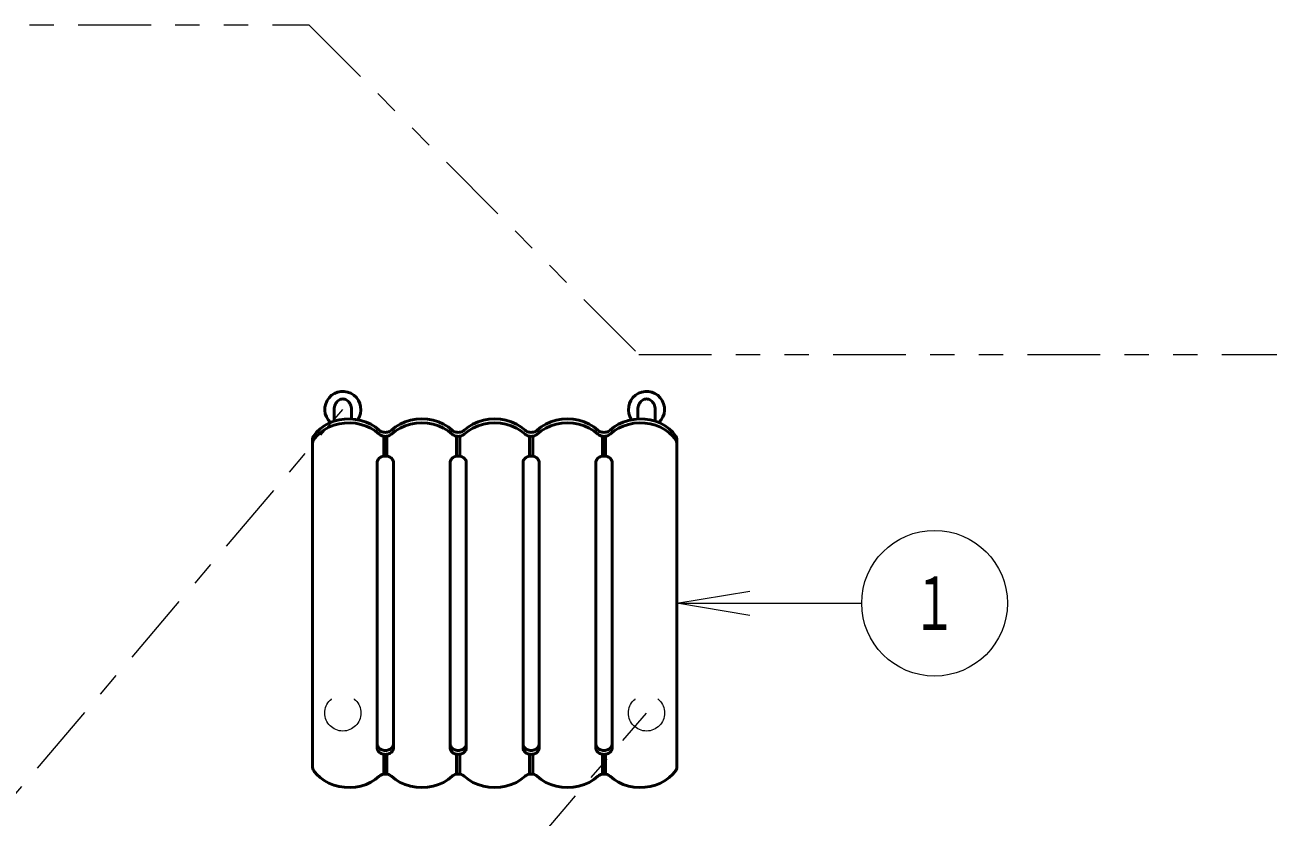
# Model space of a CAD drawing. Units: millimetres on the paper. Extents: x -385 to 0, y -594 to 267.
# Drawn here: x -223.7 to -172.5, y 195 to 227.6 of the extents above; entities that cross this region are included whole.
import ezdxf
from ezdxf.enums import TextEntityAlignment as Align

# ---------------------------------------------------------------- set-up
doc = ezdxf.new("R2010")
doc.units = ezdxf.units.MM
doc.linetypes.add('USER2', pattern=[6, 3, -1, 1, -1])
doc.linetypes.add('USER3', pattern=[8, 3, -1, 1, -1, 1, -1])
doc.layers.add('LY_1', color=140, linetype='Continuous', lineweight=50)
doc.styles.add('ＭＳ ゴシック', font='')
doc.styles.get('ＭＳ ゴシック').set_extended_font_data('MS Gothic')

msp = doc.modelspace()

# ---------------------------------------------------------------- linework, layer by layer
at = {"layer": 'LY_1', "color": 7, "linetype": 'USER2', "lineweight": 13}
for p, q in [((-234.822, 183.325), (-210.594, 211.799)), ((-222.488, 170.825), (-198.094, 199.299))]:
    msp.add_line(p, q, dxfattribs=at)
at = {"layer": 'LY_1'}
for p, q in [((-210.95, 211.317), (-210.95, 211.799)), ((-210.238, 211.407), (-210.238, 211.799)), ((-198.45, 211.407), (-198.45, 211.799)), ((-197.738, 211.317), (-197.738, 211.799)), ((-211.844, 197.067), (-211.844, 210.574)), ((-208.911, 209.876), (-208.911, 210.698)), ((-208.778, 209.876), (-208.778, 210.698)), ((-205.911, 209.876), (-205.911, 210.698)), ((-205.778, 209.876), (-205.778, 210.698)), ((-202.911, 209.876), (-202.911, 210.698)), ((-202.778, 209.876), (-202.778, 210.698)), ((-199.911, 209.876), (-199.911, 210.698)), ((-199.778, 209.876), (-199.778, 210.698)), ((-196.844, 197.067), (-196.844, 210.574)), ((-209.178, 197.869), (-209.178, 209.609)), ((-208.511, 197.869), (-208.511, 209.609)), ((-206.178, 197.869), (-206.178, 209.609)), ((-205.511, 197.869), (-205.511, 209.609)), ((-203.178, 197.869), (-203.178, 209.609)), ((-202.511, 197.869), (-202.511, 209.609)), ((-200.178, 197.869), (-200.178, 209.609)), ((-199.511, 197.869), (-199.511, 209.609)), ((-208.911, 197.601), (-208.911, 196.78)), ((-208.778, 197.601), (-208.778, 196.78)), ((-205.911, 197.601), (-205.911, 196.78)), ((-205.778, 197.601), (-205.778, 196.78)), ((-202.911, 197.601), (-202.911, 196.78)), ((-202.778, 197.601), (-202.778, 196.78)), ((-199.911, 197.601), (-199.911, 196.78)), ((-199.778, 197.601), (-199.778, 196.78))]:
    msp.add_line(p, q, dxfattribs=at)
at = {"layer": 'LY_1', "color": 7, "lineweight": 13}
for p, q in [((-196.844, 203.82), (-193.844, 204.32)), ((-193.844, 203.32), (-196.844, 203.82)), ((-196.844, 203.82), (-193.844, 203.82)), ((-196.844, 203.82), (-189.239, 203.82))]:
    msp.add_line(p, q, dxfattribs=at)
at = {"layer": 'LY_1', "color": 7, "linetype": 'USER3', "lineweight": 13}
msp.add_lwpolyline([(-348.383, 170.47), (-335.564, 183.289), (-335.564, 202.716), (-312.645, 225.635), (-284.498, 225.635), (-272.93, 214.068), (-259.06, 214.068), (-245.488, 227.639), (-211.988, 227.639), (-198.417, 214.068), (-159.754, 214.068), (-141.746, 196.059), (-141.746, 158.091), (-159.754, 140.083), (-206.735, 140.083), (-206.735, 111.125), (-223.061, 94.799), (-266.583, 94.799), (-280.972, 109.189), (-322.999, 109.189), (-348.381, 134.571), (-348.381, 170.471)], dxfattribs=at)
at = {"layer": 'LY_1'}
for points in [[(-210.95, 211.799), (-210.947, 211.855), (-210.938, 211.911), (-210.923, 211.965), (-210.902, 212.016), (-210.877, 212.063), (-210.846, 212.106), (-210.811, 212.143), (-210.772, 212.175), (-210.73, 212.2), (-210.686, 212.218), (-210.641, 212.229), (-210.594, 212.233), (-210.548, 212.229), (-210.502, 212.218), (-210.458, 212.2), (-210.416, 212.175), (-210.378, 212.143), (-210.343, 212.106), (-210.312, 212.063), (-210.286, 212.016), (-210.266, 211.965), (-210.251, 211.911), (-210.241, 211.855), (-210.238, 211.799)], [(-197.738, 211.799), (-197.741, 211.855), (-197.751, 211.911), (-197.766, 211.965), (-197.786, 212.016), (-197.812, 212.063), (-197.843, 212.106), (-197.878, 212.143), (-197.916, 212.175), (-197.958, 212.2), (-198.002, 212.218), (-198.048, 212.229), (-198.094, 212.233), (-198.141, 212.229), (-198.186, 212.218), (-198.23, 212.2), (-198.272, 212.175), (-198.311, 212.143), (-198.346, 212.106), (-198.377, 212.063), (-198.402, 212.016), (-198.423, 211.965), (-198.438, 211.911), (-198.447, 211.855), (-198.45, 211.799)], [(-209.094, 210.948), (-209.256, 211.079), (-209.438, 211.191), (-209.637, 211.281), (-209.85, 211.349), (-210.071, 211.392), (-210.298, 211.41), (-210.525, 211.402), (-210.749, 211.369), (-210.966, 211.312), (-211.171, 211.231), (-211.36, 211.127), (-211.531, 211.004), (-211.679, 210.863), (-211.803, 210.706)], [(-206.094, 210.948), (-206.262, 211.083), (-206.451, 211.198), (-206.659, 211.289), (-206.879, 211.356), (-207.109, 211.397), (-207.344, 211.41), (-207.579, 211.397), (-207.809, 211.356), (-208.03, 211.289), (-208.237, 211.198), (-208.426, 211.083), (-208.594, 210.948)], [(-203.094, 210.948), (-203.262, 211.083), (-203.451, 211.198), (-203.659, 211.289), (-203.879, 211.356), (-204.109, 211.397), (-204.344, 211.41), (-204.579, 211.397), (-204.809, 211.356), (-205.03, 211.289), (-205.237, 211.198), (-205.426, 211.083), (-205.594, 210.948)], [(-200.094, 210.948), (-200.262, 211.083), (-200.451, 211.198), (-200.659, 211.289), (-200.879, 211.356), (-201.109, 211.397), (-201.344, 211.41), (-201.579, 211.397), (-201.809, 211.356), (-202.03, 211.289), (-202.237, 211.198), (-202.426, 211.083), (-202.594, 210.948)], [(-196.886, 210.706), (-197.009, 210.863), (-197.158, 211.004), (-197.328, 211.127), (-197.518, 211.231), (-197.723, 211.312), (-197.939, 211.369), (-198.163, 211.402), (-198.391, 211.41), (-198.617, 211.392), (-198.839, 211.349), (-199.051, 211.281), (-199.25, 211.191), (-199.432, 211.079), (-199.594, 210.948)], [(-209.094, 210.785), (-209.256, 210.916), (-209.438, 211.028), (-209.637, 211.118), (-209.85, 211.186), (-210.071, 211.229), (-210.298, 211.247), (-210.525, 211.239), (-210.749, 211.206), (-210.966, 211.149), (-211.171, 211.068), (-211.36, 210.964), (-211.531, 210.841), (-211.679, 210.699), (-211.803, 210.543)], [(-208.594, 210.948), (-208.628, 210.921), (-208.666, 210.898), (-208.707, 210.88), (-208.751, 210.866), (-208.797, 210.858), (-208.844, 210.856), (-208.891, 210.858), (-208.937, 210.866), (-208.981, 210.88), (-209.023, 210.898), (-209.061, 210.921), (-209.094, 210.948)], [(-206.094, 210.785), (-206.262, 210.92), (-206.451, 211.035), (-206.659, 211.126), (-206.879, 211.193), (-207.109, 211.234), (-207.344, 211.247), (-207.579, 211.234), (-207.809, 211.193), (-208.03, 211.126), (-208.237, 211.035), (-208.426, 210.92), (-208.594, 210.785)], [(-205.594, 210.948), (-205.628, 210.921), (-205.666, 210.898), (-205.707, 210.88), (-205.751, 210.866), (-205.797, 210.858), (-205.844, 210.856), (-205.891, 210.858), (-205.937, 210.866), (-205.981, 210.88), (-206.023, 210.898), (-206.061, 210.921), (-206.094, 210.948)], [(-203.094, 210.785), (-203.262, 210.92), (-203.451, 211.035), (-203.659, 211.126), (-203.879, 211.193), (-204.109, 211.234), (-204.344, 211.247), (-204.579, 211.234), (-204.809, 211.193), (-205.03, 211.126), (-205.237, 211.035), (-205.426, 210.92), (-205.594, 210.785)], [(-202.594, 210.948), (-202.628, 210.921), (-202.666, 210.898), (-202.707, 210.88), (-202.751, 210.866), (-202.797, 210.858), (-202.844, 210.856), (-202.891, 210.858), (-202.937, 210.866), (-202.981, 210.88), (-203.023, 210.898), (-203.061, 210.921), (-203.094, 210.948)], [(-200.094, 210.785), (-200.262, 210.92), (-200.451, 211.035), (-200.659, 211.126), (-200.879, 211.193), (-201.109, 211.234), (-201.344, 211.247), (-201.579, 211.234), (-201.809, 211.193), (-202.03, 211.126), (-202.237, 211.035), (-202.426, 210.92), (-202.594, 210.785)], [(-199.594, 210.948), (-199.628, 210.921), (-199.666, 210.898), (-199.707, 210.88), (-199.751, 210.866), (-199.797, 210.858), (-199.844, 210.856), (-199.891, 210.858), (-199.937, 210.866), (-199.981, 210.88), (-200.023, 210.898), (-200.061, 210.921), (-200.094, 210.948)], [(-196.886, 210.543), (-197.009, 210.699), (-197.158, 210.841), (-197.328, 210.964), (-197.518, 211.068), (-197.723, 211.149), (-197.939, 211.206), (-198.163, 211.239), (-198.391, 211.247), (-198.617, 211.229), (-198.839, 211.186), (-199.051, 211.118), (-199.25, 211.028), (-199.432, 210.916), (-199.594, 210.785)], [(-211.803, 210.706), (-211.834, 210.642), (-211.844, 210.574)], [(-211.803, 210.543), (-211.834, 210.479), (-211.844, 210.411)], [(-208.594, 210.785), (-208.628, 210.758), (-208.666, 210.735), (-208.707, 210.717), (-208.751, 210.703), (-208.797, 210.695), (-208.844, 210.693), (-208.891, 210.695), (-208.937, 210.703), (-208.981, 210.717), (-209.023, 210.735), (-209.061, 210.758), (-209.094, 210.785)], [(-205.594, 210.785), (-205.628, 210.758), (-205.666, 210.735), (-205.707, 210.717), (-205.751, 210.703), (-205.797, 210.695), (-205.844, 210.693), (-205.891, 210.695), (-205.937, 210.703), (-205.981, 210.717), (-206.023, 210.735), (-206.061, 210.758), (-206.094, 210.785)], [(-202.594, 210.785), (-202.628, 210.758), (-202.666, 210.735), (-202.707, 210.717), (-202.751, 210.703), (-202.797, 210.695), (-202.844, 210.693), (-202.891, 210.695), (-202.937, 210.703), (-202.981, 210.717), (-203.023, 210.735), (-203.061, 210.758), (-203.094, 210.785)], [(-199.594, 210.785), (-199.628, 210.758), (-199.666, 210.735), (-199.707, 210.717), (-199.751, 210.703), (-199.797, 210.695), (-199.844, 210.693), (-199.891, 210.695), (-199.937, 210.703), (-199.981, 210.717), (-200.023, 210.735), (-200.061, 210.758), (-200.094, 210.785)], [(-196.844, 210.574), (-196.855, 210.642), (-196.886, 210.706)], [(-196.844, 210.411), (-196.855, 210.479), (-196.886, 210.543)], [(-208.511, 209.609), (-208.514, 209.645), (-208.522, 209.68), (-208.536, 209.713), (-208.556, 209.745), (-208.58, 209.775), (-208.609, 209.802), (-208.641, 209.826), (-208.678, 209.845), (-208.717, 209.861), (-208.758, 209.873), (-208.801, 209.88), (-208.844, 209.882), (-208.888, 209.88), (-208.931, 209.873), (-208.972, 209.861), (-209.011, 209.845), (-209.047, 209.826), (-209.08, 209.802), (-209.109, 209.775), (-209.133, 209.745), (-209.152, 209.713), (-209.166, 209.68), (-209.175, 209.645), (-209.178, 209.609)], [(-205.511, 209.609), (-205.514, 209.645), (-205.522, 209.68), (-205.536, 209.713), (-205.556, 209.745), (-205.58, 209.775), (-205.609, 209.802), (-205.641, 209.826), (-205.678, 209.845), (-205.717, 209.861), (-205.758, 209.873), (-205.801, 209.88), (-205.844, 209.882), (-205.888, 209.88), (-205.931, 209.873), (-205.972, 209.861), (-206.011, 209.845), (-206.047, 209.826), (-206.08, 209.802), (-206.109, 209.775), (-206.133, 209.745), (-206.152, 209.713), (-206.166, 209.68), (-206.175, 209.645), (-206.178, 209.609)], [(-202.511, 209.609), (-202.514, 209.645), (-202.522, 209.68), (-202.536, 209.713), (-202.556, 209.745), (-202.58, 209.775), (-202.609, 209.802), (-202.641, 209.826), (-202.678, 209.845), (-202.717, 209.861), (-202.758, 209.873), (-202.801, 209.88), (-202.844, 209.882), (-202.888, 209.88), (-202.931, 209.873), (-202.972, 209.861), (-203.011, 209.845), (-203.047, 209.826), (-203.08, 209.802), (-203.109, 209.775), (-203.133, 209.745), (-203.152, 209.713), (-203.166, 209.68), (-203.175, 209.645), (-203.178, 209.609)], [(-199.511, 209.609), (-199.514, 209.645), (-199.522, 209.68), (-199.536, 209.713), (-199.556, 209.745), (-199.58, 209.775), (-199.609, 209.802), (-199.641, 209.826), (-199.678, 209.845), (-199.717, 209.861), (-199.758, 209.873), (-199.801, 209.88), (-199.844, 209.882), (-199.888, 209.88), (-199.931, 209.873), (-199.972, 209.861), (-200.011, 209.845), (-200.047, 209.826), (-200.08, 209.802), (-200.109, 209.775), (-200.133, 209.745), (-200.152, 209.713), (-200.166, 209.68), (-200.175, 209.645), (-200.178, 209.609)], [(-208.511, 198.032), (-208.514, 197.996), (-208.522, 197.961), (-208.536, 197.927), (-208.556, 197.895), (-208.58, 197.866), (-208.609, 197.839), (-208.641, 197.815), (-208.678, 197.795), (-208.717, 197.78), (-208.758, 197.768), (-208.801, 197.761), (-208.844, 197.759), (-208.888, 197.761), (-208.931, 197.768), (-208.972, 197.78), (-209.011, 197.795), (-209.047, 197.815), (-209.08, 197.839), (-209.109, 197.866), (-209.133, 197.895), (-209.152, 197.927), (-209.166, 197.961), (-209.175, 197.996), (-209.178, 198.032)], [(-208.511, 197.869), (-208.514, 197.833), (-208.522, 197.798), (-208.536, 197.764), (-208.556, 197.732), (-208.58, 197.702), (-208.609, 197.676), (-208.641, 197.652), (-208.678, 197.632), (-208.717, 197.616), (-208.758, 197.605), (-208.801, 197.598), (-208.844, 197.596), (-208.888, 197.598), (-208.931, 197.605), (-208.972, 197.616), (-209.011, 197.632), (-209.047, 197.652), (-209.08, 197.676), (-209.109, 197.702), (-209.133, 197.732), (-209.152, 197.764), (-209.166, 197.798), (-209.175, 197.833), (-209.178, 197.869)], [(-205.511, 198.032), (-205.514, 197.996), (-205.522, 197.961), (-205.536, 197.927), (-205.556, 197.895), (-205.58, 197.866), (-205.609, 197.839), (-205.641, 197.815), (-205.678, 197.795), (-205.717, 197.78), (-205.758, 197.768), (-205.801, 197.761), (-205.844, 197.759), (-205.888, 197.761), (-205.931, 197.768), (-205.972, 197.78), (-206.011, 197.795), (-206.047, 197.815), (-206.08, 197.839), (-206.109, 197.866), (-206.133, 197.895), (-206.152, 197.927), (-206.166, 197.961), (-206.175, 197.996), (-206.178, 198.032)], [(-205.511, 197.869), (-205.514, 197.833), (-205.522, 197.798), (-205.536, 197.764), (-205.556, 197.732), (-205.58, 197.702), (-205.609, 197.676), (-205.641, 197.652), (-205.678, 197.632), (-205.717, 197.616), (-205.758, 197.605), (-205.801, 197.598), (-205.844, 197.596), (-205.888, 197.598), (-205.931, 197.605), (-205.972, 197.616), (-206.011, 197.632), (-206.047, 197.652), (-206.08, 197.676), (-206.109, 197.702), (-206.133, 197.732), (-206.152, 197.764), (-206.166, 197.798), (-206.175, 197.833), (-206.178, 197.869)], [(-202.511, 198.032), (-202.514, 197.996), (-202.522, 197.961), (-202.536, 197.927), (-202.556, 197.895), (-202.58, 197.866), (-202.609, 197.839), (-202.641, 197.815), (-202.678, 197.795), (-202.717, 197.78), (-202.758, 197.768), (-202.801, 197.761), (-202.844, 197.759), (-202.888, 197.761), (-202.931, 197.768), (-202.972, 197.78), (-203.011, 197.795), (-203.047, 197.815), (-203.08, 197.839), (-203.109, 197.866), (-203.133, 197.895), (-203.152, 197.927), (-203.166, 197.961), (-203.175, 197.996), (-203.178, 198.032)], [(-202.511, 197.869), (-202.514, 197.833), (-202.522, 197.798), (-202.536, 197.764), (-202.556, 197.732), (-202.58, 197.702), (-202.609, 197.676), (-202.641, 197.652), (-202.678, 197.632), (-202.717, 197.616), (-202.758, 197.605), (-202.801, 197.598), (-202.844, 197.596), (-202.888, 197.598), (-202.931, 197.605), (-202.972, 197.616), (-203.011, 197.632), (-203.047, 197.652), (-203.08, 197.676), (-203.109, 197.702), (-203.133, 197.732), (-203.152, 197.764), (-203.166, 197.798), (-203.175, 197.833), (-203.178, 197.869)], [(-199.511, 198.032), (-199.514, 197.996), (-199.522, 197.961), (-199.536, 197.927), (-199.556, 197.895), (-199.58, 197.866), (-199.609, 197.839), (-199.641, 197.815), (-199.678, 197.795), (-199.717, 197.78), (-199.758, 197.768), (-199.801, 197.761), (-199.844, 197.759), (-199.888, 197.761), (-199.931, 197.768), (-199.972, 197.78), (-200.011, 197.795), (-200.047, 197.815), (-200.08, 197.839), (-200.109, 197.866), (-200.133, 197.895), (-200.152, 197.927), (-200.166, 197.961), (-200.175, 197.996), (-200.178, 198.032)], [(-199.511, 197.869), (-199.514, 197.833), (-199.522, 197.798), (-199.536, 197.764), (-199.556, 197.732), (-199.58, 197.702), (-199.609, 197.676), (-199.641, 197.652), (-199.678, 197.632), (-199.717, 197.616), (-199.758, 197.605), (-199.801, 197.598), (-199.844, 197.596), (-199.888, 197.598), (-199.931, 197.605), (-199.972, 197.616), (-200.011, 197.632), (-200.047, 197.652), (-200.08, 197.676), (-200.109, 197.702), (-200.133, 197.732), (-200.152, 197.764), (-200.166, 197.798), (-200.175, 197.833), (-200.178, 197.869)], [(-211.803, 196.935), (-211.834, 196.999), (-211.844, 197.067)], [(-196.844, 197.067), (-196.846, 197.041), (-196.85, 197.015), (-196.858, 196.989), (-196.869, 196.964), (-196.877, 196.949), (-196.886, 196.935)], [(-209.094, 196.693), (-209.256, 196.562), (-209.438, 196.45), (-209.637, 196.359), (-209.85, 196.292), (-210.071, 196.249), (-210.298, 196.231), (-210.525, 196.239), (-210.749, 196.271), (-210.966, 196.329), (-211.171, 196.41), (-211.36, 196.513), (-211.531, 196.637), (-211.679, 196.778), (-211.803, 196.935)], [(-208.594, 196.693), (-208.628, 196.72), (-208.666, 196.743), (-208.707, 196.761), (-208.751, 196.774), (-208.797, 196.782), (-208.844, 196.785), (-208.891, 196.782), (-208.937, 196.774), (-208.981, 196.761), (-209.023, 196.743), (-209.061, 196.72), (-209.094, 196.693)], [(-206.094, 196.693), (-206.262, 196.557), (-206.451, 196.443), (-206.659, 196.351), (-206.879, 196.285), (-207.109, 196.244), (-207.344, 196.23), (-207.579, 196.244), (-207.809, 196.285), (-208.03, 196.351), (-208.237, 196.443), (-208.426, 196.557), (-208.594, 196.693)], [(-205.594, 196.693), (-205.628, 196.72), (-205.666, 196.743), (-205.707, 196.761), (-205.751, 196.774), (-205.797, 196.782), (-205.844, 196.785), (-205.891, 196.782), (-205.937, 196.774), (-205.981, 196.761), (-206.023, 196.743), (-206.061, 196.72), (-206.094, 196.693)], [(-203.094, 196.693), (-203.262, 196.557), (-203.451, 196.443), (-203.659, 196.351), (-203.879, 196.285), (-204.109, 196.244), (-204.344, 196.23), (-204.579, 196.244), (-204.809, 196.285), (-205.03, 196.351), (-205.237, 196.443), (-205.426, 196.557), (-205.594, 196.693)], [(-202.594, 196.693), (-202.628, 196.72), (-202.666, 196.743), (-202.707, 196.761), (-202.751, 196.774), (-202.797, 196.782), (-202.844, 196.785), (-202.891, 196.782), (-202.937, 196.774), (-202.981, 196.761), (-203.023, 196.743), (-203.061, 196.72), (-203.094, 196.693)], [(-200.094, 196.693), (-200.262, 196.557), (-200.451, 196.443), (-200.659, 196.351), (-200.879, 196.285), (-201.109, 196.244), (-201.344, 196.23), (-201.579, 196.244), (-201.809, 196.285), (-202.03, 196.351), (-202.237, 196.443), (-202.426, 196.557), (-202.594, 196.693)], [(-199.594, 196.693), (-199.628, 196.72), (-199.666, 196.743), (-199.707, 196.761), (-199.751, 196.774), (-199.797, 196.782), (-199.844, 196.785), (-199.891, 196.782), (-199.937, 196.774), (-199.981, 196.761), (-200.023, 196.743), (-200.061, 196.72), (-200.094, 196.693)], [(-196.886, 196.935), (-197.009, 196.778), (-197.158, 196.637), (-197.328, 196.513), (-197.518, 196.41), (-197.723, 196.329), (-197.939, 196.271), (-198.163, 196.239), (-198.391, 196.231), (-198.617, 196.249), (-198.839, 196.292), (-199.051, 196.359), (-199.25, 196.45), (-199.432, 196.562), (-199.594, 196.693)]]:
    msp.add_lwpolyline(points, dxfattribs=at)
at = {"layer": 'LY_1', "color": 7, "lineweight": 13}
msp.add_circle((-186.239, 203.82), 3, dxfattribs=at)
at = {"layer": 'LY_1', "color": 7, "linetype": 'USER3', "lineweight": 13}
for centre in [(-210.594, 199.299), (-198.094, 199.299)]:
    msp.add_circle(centre, 0.743, dxfattribs=at)
at = {"layer": 'LY_1'}
for centre, start, end in [((-210.594, 211.799), 325.4765, 226.5258), ((-198.094, 211.799), 313.4742, 214.5235)]:
    msp.add_arc(centre, 0.743, start, end, dxfattribs=at)

# ---------------------------------------------------------------- texts
at = {"layer": 'LY_1', "color": 7, "style": 'ＭＳ ゴシック', "width": 0.6}
msp.add_text('１', height=2.199, dxfattribs=at).set_placement((-186.239, 203.82), align=Align.MIDDLE_CENTER)

doc.saveas('drawing.dxf')
